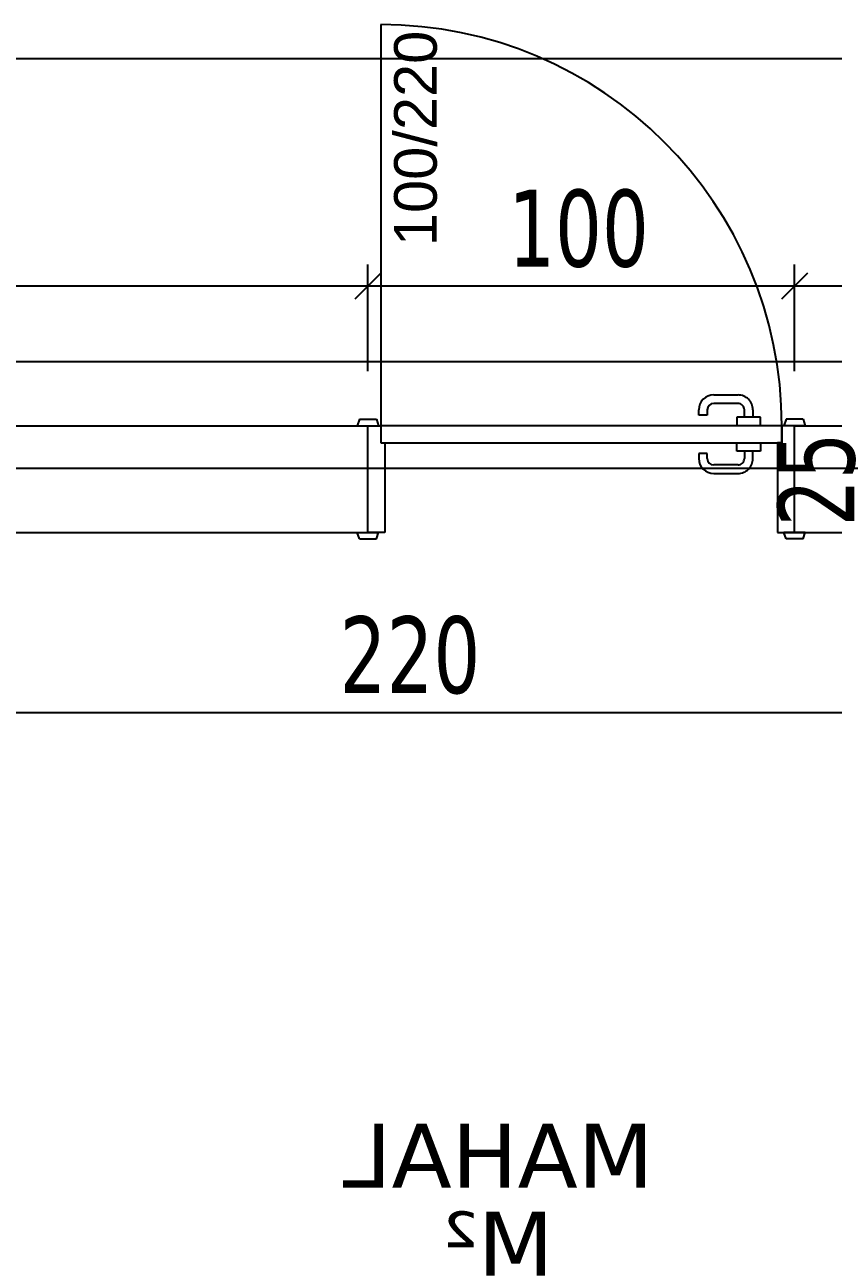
# Model space of a CAD drawing. Header units: millimetres. Extents: x 43168.9 to 43194.6, y -25545.1 to -25543.4.
# Drawn here: x 43170.5008 to 43170.5387, y -25544.5038 to -25544.4461 of the extents above; entities that cross this region are included whole.
import ezdxf
from ezdxf.enums import TextEntityAlignment as Align

# ---------------------------------------------------------------- set-up
doc = ezdxf.new("R2010")
doc.units = ezdxf.units.MM
doc.header["$LTSCALE"] = 200
doc.linetypes.add('DASHDOT2', pattern=[0.5, 0.25, -0.125, 0, -0.125])
for name, color, linetype in [('aks_sgh', 5, 'DASHDOT2'), ('dograma_sgh', 43, 'Continuous'), ('duv_sgh', 4, 'Continuous'), ('olcuic_sgh', 183, 'Continuous'), ('poz_sgh', 12, 'Continuous')]:
    doc.layers.add(name, color=color, linetype=linetype)
doc.styles.add('dim', font='VERDANA.TTF', dxfattribs={"width": 0.7})
doc.styles.add('text1', font='VERDANA.TTF')
doc.styles.add('text2', font='arial.ttf')

msp = doc.modelspace()

# ---------------------------------------------------------------- linework, layer by layer
at = {"color": 0, "linetype": 'ByBlock', "lineweight": -2}
for p, q in [((43170.5162790417, -25544.45897005237), (43170.51747904171, -25544.45777005237)), ((43170.51747904171, -25544.45777005237), (43170.5162790417, -25544.45897005237)), ((43170.53627904171, -25544.45897005237), (43170.5374790417, -25544.45777005237)), ((43170.5374790417, -25544.45777005237), (43170.53627904171, -25544.45897005237))]:
    msp.add_line(p, q, dxfattribs=at)
at = {"layer": 'aks_sgh'}
for p, q in [((43171.17087959124, -25544.46191939969), (43170.19487849217, -25544.46191939969)), ((43171.17087959124, -25544.46691939969), (43170.19487849217, -25544.46691939969))]:
    msp.add_line(p, q, dxfattribs=at)
at = {"layer": 'dograma_sgh', "color": 145}
msp.add_line((43170.51747904171, -25544.44611939969), (43170.51747904171, -25544.46491939969), dxfattribs=at)
at = {"layer": 'dograma_sgh'}
for p, q in [((43170.53308904133, -25544.4634794002), (43170.53422904133, -25544.46347939991)), ((43170.53422904143, -25544.46387939991), (43170.53308904143, -25544.4638794002)), ((43170.53238904157, -25544.46441940038), (43170.53238904152, -25544.46417940038)), ((43170.53278904157, -25544.46441940028), (43170.53238904157, -25544.46441940038)), ((43170.53278904151, -25544.46417940028), (43170.53278904157, -25544.46441940028)), ((43170.5345290416, -25544.46451939983), (43170.53452904151, -25544.46417939983)), ((43170.53492904151, -25544.46417939973), (43170.5349290416, -25544.46451939973)), ((43170.5164790417, -25544.46461939969), (43170.51637904171, -25544.46491939969)), ((43170.51637904171, -25544.46491939969), (43170.5173790417, -25544.46491939969)), ((43170.5164790417, -25544.46461939969), (43170.51727904171, -25544.46461939969)), ((43170.5168790417, -25544.46991939969), (43170.5168790417, -25544.46491939969)), ((43170.5168790417, -25544.46491939969), (43170.51747904171, -25544.46491939969)), ((43170.51727904171, -25544.46461939969), (43170.5173790417, -25544.46491939969)), ((43170.53627904171, -25544.46491939969), (43170.51747904171, -25544.46491939969)), ((43170.51747904171, -25544.46491939969), (43170.51747904171, -25544.46571939969)), ((43170.51747904171, -25544.46491939969), (43170.51747904171, -25544.46521939969)), ((43170.5352790416, -25544.46451939964), (43170.5341790416, -25544.46451939992)), ((43170.5341790416, -25544.46451939992), (43170.53417904171, -25544.46491939991)), ((43170.5352790417, -25544.46491939962), (43170.5352790416, -25544.46451939964)), ((43170.53627904171, -25544.46571939969), (43170.53627904171, -25544.46491939969)), ((43170.53687904171, -25544.46491939969), (43170.53627904171, -25544.46491939969)), ((43170.53627904171, -25544.46491939969), (43170.53627904171, -25544.46521939969)), ((43170.53647904171, -25544.46461939969), (43170.5363790417, -25544.46491939969)), ((43170.53737904171, -25544.46491939969), (43170.5363790417, -25544.46491939969)), ((43170.5372790417, -25544.46461939969), (43170.53647904171, -25544.46461939969)), ((43170.53687904171, -25544.46991939969), (43170.53687904171, -25544.46491939969)), ((43170.5372790417, -25544.46461939969), (43170.53737904171, -25544.46491939969)), ((43170.51747904171, -25544.46521939969), (43170.51747904171, -25544.46571939969)), ((43170.53627904171, -25544.46521939969), (43170.53627904171, -25544.46571939969)), ((43170.51747904171, -25544.46571939969), (43170.53627904171, -25544.46571939969)), ((43170.51747904171, -25544.46571939969), (43170.5176790417, -25544.46571939969)), ((43170.5176790417, -25544.46571939969), (43170.5176790417, -25544.46991939969)), ((43170.5341790416, -25544.46611939946), (43170.53417904171, -25544.46571939946)), ((43170.5352790416, -25544.46611939974), (43170.5341790416, -25544.46611939946)), ((43170.5345290416, -25544.46611939955), (43170.53452904151, -25544.46645939955)), ((43170.53492904151, -25544.46645939965), (43170.5349290416, -25544.46611939965)), ((43170.5352790417, -25544.46571939976), (43170.5352790416, -25544.46611939974)), ((43170.53627904171, -25544.46571939969), (43170.5360790417, -25544.46571939969)), ((43170.5360790417, -25544.46571939969), (43170.5360790417, -25544.46991939969)), ((43170.53278904157, -25544.4662193991), (43170.53238904157, -25544.46621939899)), ((43170.53238904157, -25544.46621939899), (43170.53238904152, -25544.46645939899)), ((43170.53278904151, -25544.4664593991), (43170.53278904157, -25544.4662193991)), ((43170.53422904143, -25544.46675939947), (43170.53308904143, -25544.46675939918)), ((43170.53308904133, -25544.46715939918), (43170.53422904133, -25544.46715939947)), ((43170.5164790417, -25544.47021939969), (43170.51637904171, -25544.46991939969)), ((43170.51637904171, -25544.46991939969), (43170.5173790417, -25544.46991939969)), ((43170.5164790417, -25544.47021939969), (43170.51727904171, -25544.47021939969)), ((43170.5176790417, -25544.46991939969), (43170.5168790417, -25544.46991939969)), ((43170.51727904171, -25544.47021939969), (43170.5173790417, -25544.46991939969)), ((43170.5360790417, -25544.46991939969), (43170.53687904171, -25544.46991939969)), ((43170.53647904171, -25544.47021939969), (43170.5363790417, -25544.46991939969)), ((43170.53737904171, -25544.46991939969), (43170.5363790417, -25544.46991939969)), ((43170.5372790417, -25544.47021939969), (43170.53647904171, -25544.47021939969)), ((43170.5372790417, -25544.47021939969), (43170.53737904171, -25544.46991939969))]:
    msp.add_line(p, q, dxfattribs=at)
at = {"layer": 'dograma_sgh', "color": 145}
msp.add_arc((43170.51747904171, -25544.46491939969), 0.01879999999999999, 0, 90, dxfattribs=at)
at = {"layer": 'dograma_sgh'}
for centre, radius, start, end in [((43170.53308904151, -25544.4641794002), 0.0007, 90.00001459085833, 180.0000145908581), ((43170.53308904151, -25544.4641794002), 0.0003, 90.00001459085833, 180.0000145908581), ((43170.53422904151, -25544.46417939991), 0.0007, 1.459085805009095e-05, 90.00001459085833), ((43170.53422904151, -25544.46417939991), 0.0003, 1.459085805009095e-05, 90.00001459085833), ((43170.53308904151, -25544.46645939918), 0.0007, 179.9999854091419, 269.9999854091417), ((43170.53308904151, -25544.46645939918), 0.0003, 179.9999854091419, 269.9999854091417), ((43170.53422904151, -25544.46645939947), 0.0003, 269.9999854091417, 359.9999854091419), ((43170.53422904151, -25544.46645939947), 0.0007, 269.9999854091417, 359.9999854091419)]:
    msp.add_arc(centre, radius, start, end, dxfattribs=at)
at = {"layer": 'duv_sgh'}
for p, q in [((43170.4968790417, -25544.46491939969), (43170.5168790417, -25544.46491939969)), ((43170.5168790417, -25544.46991939969), (43170.5168790417, -25544.46491939969)), ((43170.53687904171, -25544.46491939969), (43170.54487904171, -25544.46491939969)), ((43170.53687904171, -25544.46991939969), (43170.53687904171, -25544.46491939969)), ((43170.4968790417, -25544.46991939969), (43170.5168790417, -25544.46991939969)), ((43170.53687904171, -25544.46991939969), (43170.54487904171, -25544.46991939969))]:
    msp.add_line(p, q, dxfattribs=at)
at = {"layer": 'olcuic_sgh'}
for p, q in [((43170.37562904171, -25544.44771086036), (43170.9961290417, -25544.44771086036)), ((43170.5168790417, -25544.46237005237), (43170.5168790417, -25544.45737005237)), ((43170.5168790417, -25544.46237005237), (43170.5168790417, -25544.45737005237)), ((43170.53687904171, -25544.46237005237), (43170.53687904171, -25544.45737005237)), ((43170.53687904171, -25544.46237005237), (43170.53687904171, -25544.45737005237)), ((43170.37562904171, -25544.45837005237), (43170.51712904171, -25544.45837005237)), ((43170.5166290417, -25544.45837005237), (43170.5371290417, -25544.45837005237)), ((43170.53662904171, -25544.45837005237), (43170.8401290417, -25544.45837005237)), ((43170.49662904171, -25544.47836689513), (43170.5411290417, -25544.47836689513))]:
    msp.add_line(p, q, dxfattribs=at)

# ---------------------------------------------------------------- texts
at = {"color": 7, "style": 'text1', "text_generation_flag": 4}
for tag, text, p in [('MAHAL', '', (43170.52298142703, -25544.49913182136)), ('M²', 'm²', (43170.52298142703, -25544.50324182136))]:
    msp.add_attdef(tag, text=text, height=0.003000000000004093, rotation=180, dxfattribs=at).set_placement(p, align=Align.MIDDLE)
at = {"layer": 'olcuic_sgh', "color": 2, "style": 'dim', "width": 0.7}
for s, p in [('100', (43170.52345275561, -25544.45745883679)), ('220', (43170.51555176165, -25544.47745447069))]:
    msp.add_text(s, height=0.0036, dxfattribs=at).set_placement(p)
msp.add_text('25', height=0.0036, rotation=90, dxfattribs=at).set_placement((43170.5396867909, -25544.46963645812))
at = {"layer": 'poz_sgh', "style": 'text2'}
msp.add_text('100/220', height=0.002, rotation=90, dxfattribs=at).set_placement((43170.52010909357, -25544.45145507883), align=Align.CENTER)

doc.saveas('drawing.dxf')
